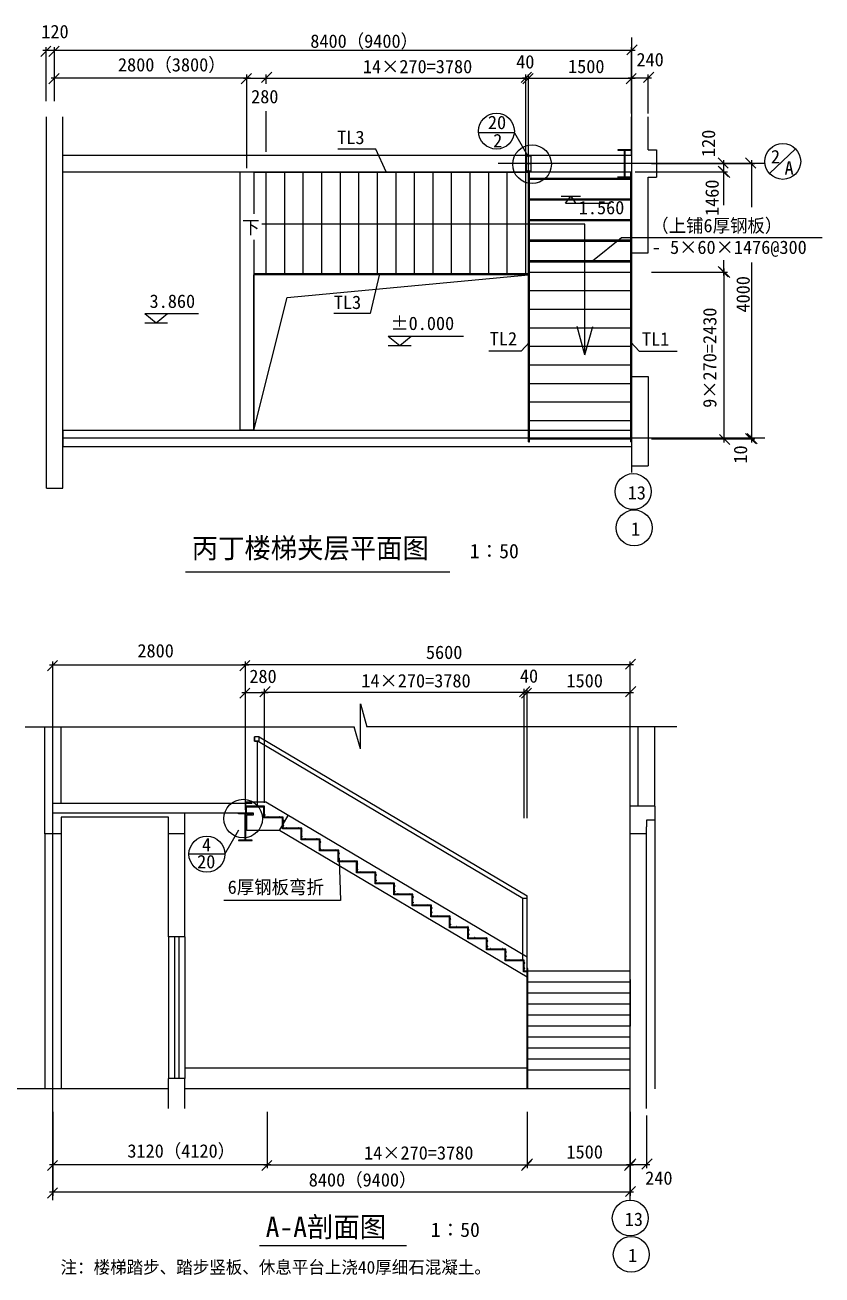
# Model space of a CAD drawing. Header units: metres. Extents: x -51718 to -27859, y 33229 to 51451.
# Drawn here: x -39461 to -27859, y 33229 to 51425 of the extents above; entities that cross this region are included whole.
import ezdxf

# ---------------------------------------------------------------- set-up
doc = ezdxf.new("R2010")
doc.units = ezdxf.units.M
for name, color, linetype in [('坐标文字', 3, 'Continuous'), ('坐标线', 3, 'Continuous'), ('尺寸', 42, 'Continuous'), ('引线', 9, 'Continuous'), ('文字', 3, 'Continuous'), ('标题', 4, 'Continuous'), ('梁柱', 4, 'Continuous'), ('梯板', 11, 'Continuous'), ('砖墙', 4, 'Continuous'), ('虚线', 1, 'Continuous'), ('轴线', 6, 'Continuous'), ('钢筋', 2, 'Continuous'), ('门', 3, 'Continuous')]:
    doc.layers.add(name, color=color, linetype=linetype)

# ---------------------------------------------------------------- blocks, each defined once
blk = doc.blocks.new('_ARCHTICK')
at = {"color": 0, "linetype": 'ByBlock'}
blk.add_lwpolyline([(-1.35, -1.27), (1.63, 1.69)], dxfattribs=at)

msp = doc.modelspace()

# ---------------------------------------------------------------- linework, layer by layer
at = {"layer": '坐标线'}
msp.add_line((-28624.22, 49262.95), (-28244.37, 49623.31), dxfattribs=at)
at = {"layer": '尺寸'}
for p, q in [((-38980.57, 51052.93), (-39200.82, 51052.93)), ((-39150.82, 50316.45), (-39150.82, 51102.93)), ((-30580.57, 51052.93), (-39080.57, 51052.93)), ((-39030.57, 50317.45), (-39030.57, 51102.93)), ((-39030.57, 50582.22), (-39030.57, 51102.93)), ((-30630.57, 50582.22), (-30630.57, 51102.93)), ((-36180.32, 50652.93), (-39080.57, 50652.93)), ((-39030.57, 50316.45), (-39030.57, 50702.93)), ((-36280.32, 50652.93), (-35900.32, 50652.93)), ((-36230.32, 49338.58), (-36230.32, 50702.93)), ((-36230.32, 49338.58), (-36230.32, 50702.93)), ((-36000.32, 50652.93), (-32120.32, 50652.93)), ((-35950.32, 50569.66), (-35950.32, 50702.93)), ((-32170.32, 50652.93), (-32220.32, 50652.93)), ((-32180.32, 50652.93), (-30580.32, 50652.93)), ((-32170.32, 49326.58), (-32170.32, 50702.93)), ((-32170.32, 49326.58), (-32170.32, 50702.93)), ((-32130.32, 49338.58), (-32130.32, 50702.93)), ((-32130.32, 50160.11), (-32130.32, 50702.93)), ((-32130.32, 50652.93), (-32080.32, 50652.93)), ((-30340.32, 50652.93), (-30680.32, 50652.93)), ((-30630.32, 50136.39), (-30630.32, 50702.93)), ((-30630.32, 50316.45), (-30630.32, 50702.93)), ((-30390.32, 50136.39), (-30390.32, 50702.93)), ((-35950.32, 49578.58), (-35950.32, 50169.06)), ((-30340.32, 49408.58), (-28836.56, 49408.58)), ((-30219.07, 49408.58), (-29236.56, 49408.58)), ((-30208.14, 49408.58), (-28836.56, 49408.58)), ((-29286.56, 49238.58), (-29286.56, 49458.58)), ((-29286.56, 48800.3), (-29286.56, 49338.58)), ((-28886.56, 49458.58), (-28886.56, 48775.15)), ((-30580.32, 49288.58), (-29236.56, 49288.58)), ((-30219.07, 49288.58), (-29236.56, 49288.58)), ((-29286.56, 47778.58), (-29286.56, 48003.31)), ((-29286.56, 47878.58), (-29286.56, 45348.58)), ((-28886.56, 47968.21), (-28886.56, 45358.58)), ((-30340.32, 47828.58), (-29236.56, 47828.58)), ((-30340.32, 47828.58), (-29236.56, 47828.58)), ((-37717.57, 47222.78), (-37552.12, 47088.51)), ((-37717.51, 47222.99), (-36936.96, 47222.99)), ((-37552.12, 47088.51), (-37386.25, 47222.78)), ((-37718, 47088.51), (-37386.24, 47088.51)), ((-34172.34, 46893.63), (-34006.89, 46759.35)), ((-34172.29, 46893.84), (-33076.46, 46893.84)), ((-34006.89, 46759.35), (-33841.02, 46893.62)), ((-34172.77, 46759.35), (-33841.01, 46759.35)), ((-30340.32, 45408.58), (-28836.56, 45408.58)), ((-30340.32, 45408.58), (-28836.56, 45408.58)), ((-30340.32, 45398.58), (-29236.56, 45398.58)), ((-29278.96, 45408.58), (-28836.56, 45408.58)), ((-29278.96, 45398.58), (-28836.56, 45398.58)), ((-28886.56, 45408.58), (-28886.56, 45458.58)), ((-28886.56, 45398.58), (-28886.56, 45348.58)), ((-39103.19, 42110.3), (-36203.19, 42110.3)), ((-39053.19, 40141.69), (-39053.19, 42160.3)), ((-30603.44, 42110.3), (-36303.19, 42110.3)), ((-36253.19, 40001.69), (-36253.19, 42160.3)), ((-36253.19, 40001.69), (-36253.19, 42160.3)), ((-30653.44, 40101.69), (-30653.44, 42160.3)), ((-36303.19, 41710.3), (-35923.15, 41710.3)), ((-36253.19, 40001.69), (-36253.19, 41760.3)), ((-32143.15, 41710.3), (-36023.15, 41710.3)), ((-35973.15, 40101.69), (-35973.15, 41760.3)), ((-35973.15, 40101.69), (-35973.15, 41760.3)), ((-32193.15, 41710.3), (-32243.15, 41710.3)), ((-32203.15, 41710.3), (-30603.19, 41710.3)), ((-32193.15, 39879.32), (-32193.15, 41760.3)), ((-32193.15, 39879.32), (-32193.15, 41760.3)), ((-32153.15, 39879.32), (-32153.15, 41760.3)), ((-32153.15, 39925.36), (-32153.15, 41760.3)), ((-32153.15, 41710.3), (-32103.15, 41710.3)), ((-30653.19, 39925.36), (-30653.19, 41760.3)), ((-39053.19, 35604.43), (-39053.19, 34784.12)), ((-39053.19, 35604.43), (-39053.19, 34384.12)), ((-35933.44, 35604.43), (-35933.44, 34784.12)), ((-35933.44, 35554.43), (-35933.44, 34784.12)), ((-32153.44, 35604.43), (-32153.44, 34784.12)), ((-32153.19, 35604.43), (-32153.19, 34784.12)), ((-30653.44, 35603.43), (-30653.44, 34384.12)), ((-30653.19, 35604.43), (-30653.19, 34784.12)), ((-30653.19, 35520.8), (-30653.19, 34784.12)), ((-30413.19, 35553.43), (-30413.19, 34784.12)), ((-35883.44, 34834.12), (-39103.19, 34834.12)), ((-35983.44, 34834.12), (-32103.19, 34834.12)), ((-32203.44, 34834.12), (-30603.19, 34834.12)), ((-30363.19, 34834.12), (-30703.19, 34834.12)), ((-30603.44, 34434.12), (-39103.19, 34434.12))]:
    msp.add_line(p, q, dxfattribs=at)
at = {"layer": '引线'}
for p, q in [((-32335.38, 49857.23), (-32857.46, 49857.23)), ((-32335.38, 49857.23), (-32130.19, 49502.24)), ((-34352.73, 49618.41), (-34909.44, 49618.41)), ((-34205.92, 49288.58), (-34352.73, 49618.33)), ((-31657.93, 48930.95), (-31374.65, 48930.95)), ((-31592.06, 48831.86), (-31516.29, 48930.95)), ((-31592.06, 48831.86), (-30938.49, 48831.86)), ((-31516.29, 48930.95), (-31446.68, 48831.86)), ((-30775.91, 48325.39), (-31199.41, 47985.07)), ((-27859.37, 48325.39), (-30775.91, 48325.39)), ((-34298.83, 47800.58), (-34436.72, 47223.6)), ((-34436.71, 47223.83), (-34967.19, 47223.83)), ((-32117.07, 46806.35), (-32236.87, 46678.86)), ((-30641.07, 46806.35), (-30521.27, 46678.86)), ((-32236.87, 46678.86), (-32711.37, 46678.86)), ((-30521.27, 46678.86), (-29968.71, 46678.86)), ((-34578.09, 40889.42), (-34578.09, 41544.59)), ((-34578.09, 41544.59), (-34484.67, 41209.04)), ((-34578.09, 41544.59), (-34484.67, 41209.04)), ((-39458.35, 41209.04), (-34671.51, 41209.04)), ((-34578.09, 40889.42), (-34671.51, 41209.04)), ((-29972.07, 41209.04), (-34484.67, 41209.04)), ((-36553.12, 39356.71), (-36347.94, 39711.69)), ((-36553.12, 39356.71), (-37069.66, 39356.71)), ((-34889.57, 39283.64), (-34869.19, 38683.11)), ((-34868.83, 38678.64), (-36566.52, 38678.64))]:
    msp.add_line(p, q, dxfattribs=at)
for centre, radius in [((-32598.64, 49879.72), 261.08), ((-32080.43, 49397.93), 281.25), ((-28430.91, 49438.91), 261.08), ((-30607.88, 44633.54), 261.08), ((-30593.3, 44104.35), 261.08), ((-36284.66, 39872.34), 281.25), ((-36812.99, 39355.22), 261.08), ((-30650.45, 34058.63), 261.08), ((-30635.87, 33529.44), 261.08)]:
    msp.add_circle(centre, radius, dxfattribs=at)
at = {"layer": '标题'}
for p, q in [((-37123.87, 43466.55), (-33275.39, 43466.55)), ((-36045.81, 33661.04), (-33905.43, 33661.04))]:
    msp.add_line(p, q, dxfattribs=at)
at = {"layer": '梁柱'}
for p, q in [((-30630.32, 49608.58), (-30830.32, 49608.58)), ((-30830.32, 49608.58), (-30830.32, 49600.58)), ((-30830.32, 49600.58), (-30630.32, 49600.58)), ((-30732.82, 49600.58), (-30727.82, 49600.58)), ((-30732.82, 49216.58), (-30732.82, 49600.58)), ((-30727.82, 49600.58), (-30727.82, 49216.58)), ((-30630.32, 49600.58), (-30630.32, 49608.58)), ((-30830.32, 49208.58), (-30830.32, 49216.58)), ((-30830.32, 49216.58), (-30630.32, 49216.58)), ((-30630.32, 49208.58), (-30830.32, 49208.58)), ((-30727.82, 49216.58), (-30732.82, 49216.58)), ((-30630.32, 49216.58), (-30630.32, 49208.58)), ((-36353.19, 39951.69), (-36153.19, 39951.69)), ((-36353.19, 39943.69), (-36353.19, 39951.69)), ((-36153.19, 39943.69), (-36353.19, 39943.69)), ((-36255.69, 39559.69), (-36255.69, 39943.69)), ((-36255.69, 39943.69), (-36250.69, 39943.69)), ((-36250.69, 39943.69), (-36250.69, 39559.69)), ((-36153.19, 39951.69), (-36153.19, 39943.69)), ((-36153.19, 39559.69), (-36353.19, 39559.69)), ((-36353.19, 39559.69), (-36353.19, 39551.69)), ((-36353.19, 39551.69), (-36153.19, 39551.69)), ((-36250.69, 39559.69), (-36255.69, 39559.69)), ((-36153.19, 39551.69), (-36153.19, 39559.69))]:
    msp.add_line(p, q, dxfattribs=at)
at = {"layer": '梯板'}
for p, q in [((-32130.32, 49276.58), (-36130.32, 49276.58)), ((-35950.32, 47800.58), (-35950.32, 49276.58)), ((-35680.32, 47800.58), (-35680.32, 49276.58)), ((-35410.32, 47800.58), (-35410.32, 49276.58)), ((-35140.32, 47800.58), (-35140.32, 49276.58)), ((-34870.32, 47800.58), (-34870.32, 49276.58)), ((-34600.32, 47800.58), (-34600.32, 49276.58)), ((-34330.32, 47800.58), (-34330.32, 49276.58)), ((-34060.32, 47800.58), (-34060.32, 49276.58)), ((-33790.32, 47800.58), (-33790.32, 49276.58)), ((-33520.32, 47800.58), (-33520.32, 49276.58)), ((-33250.32, 47800.58), (-33250.32, 49276.58)), ((-32980.32, 47800.58), (-32980.32, 49276.58)), ((-32710.32, 47800.58), (-32710.32, 49276.58)), ((-32440.32, 47800.58), (-32440.32, 49276.58)), ((-32170.32, 47800.58), (-32170.32, 49276.58)), ((-32130.32, 47788.58), (-32130.32, 49288.58)), ((-32118.32, 45358.58), (-32118.32, 49288.58)), ((-30642.32, 45358.58), (-30642.32, 49288.58)), ((-31309.62, 48525.1), (-36013.93, 48525.1)), ((-31310.87, 48525.1), (-33257.26, 48525.1)), ((-31309.62, 46623.97), (-31309.62, 48525.1)), ((-32130.32, 47800.58), (-36130.32, 47800.58)), ((-36130.32, 45528.58), (-36130.32, 47788.58)), ((-32130.32, 47788.58), (-36130.32, 47788.58)), ((-35645.12, 47459.94), (-32130.32, 47788.58)), ((-32130.32, 47828.58), (-30630.32, 47828.58)), ((-32130.32, 45358.58), (-32130.32, 47788.58)), ((-32130.32, 47558.58), (-30630.32, 47558.58)), ((-36130.32, 45528.58), (-35645.12, 47459.94)), ((-32130.32, 47288.58), (-30630.32, 47288.58)), ((-32130.32, 47018.58), (-30630.32, 47018.58)), ((-31309.62, 46623.97), (-31422.82, 47035.86)), ((-31309.62, 46623.97), (-31196.43, 47035.86)), ((-32130.32, 46748.58), (-30630.32, 46748.58)), ((-32130.32, 46478.58), (-30630.32, 46478.58)), ((-32130.32, 46208.58), (-30630.32, 46208.58)), ((-32130.32, 45938.58), (-30630.32, 45938.58)), ((-32130.32, 45668.58), (-30630.32, 45668.58)), ((-32130.32, 45398.58), (-30630.32, 45398.58)), ((-32130.32, 45358.58), (-32118.32, 45358.58)), ((-30642.32, 45358.58), (-30630.32, 45358.58)), ((-38910.07, 45288.58), (-30630.32, 45288.58)), ((-36153.19, 40091.69), (-39053.19, 40091.69)), ((-35956.71, 40111.69), (-36253.19, 40111.69)), ((-36253.19, 40111.69), (-36253.19, 39951.69)), ((-35973.15, 40051.69), (-36253.19, 40051.69)), ((-35983.15, 40041.69), (-36243.19, 40041.69)), ((-36243.19, 40041.69), (-36243.19, 39951.69)), ((-35983.15, 39881.69), (-35983.15, 40041.69)), ((-35973.15, 39891.69), (-35973.15, 40051.69)), ((-32153.15, 37857.73), (-35956.71, 40111.69)), ((-36253.19, 39951.69), (-39053.19, 39951.69)), ((-36133.19, 39951.69), (-36243.19, 39951.69)), ((-36233.19, 39701.69), (-36233.19, 39926.69)), ((-36233.19, 39926.69), (-36133.19, 39926.69)), ((-36133.19, 39926.69), (-36133.19, 39951.69)), ((-35713.15, 39881.69), (-35983.15, 39881.69)), ((-35703.15, 39891.69), (-35973.15, 39891.69)), ((-35755.22, 39701.69), (-35627.77, 39916.76)), ((-35713.15, 39721.69), (-35713.15, 39881.69)), ((-35703.15, 39731.69), (-35703.15, 39891.69)), ((-35755.22, 39701.69), (-36233.19, 39701.69)), ((-32153.15, 37567.13), (-35755.22, 39701.69)), ((-35443.15, 39721.69), (-35713.15, 39721.69)), ((-35433.15, 39731.69), (-35703.15, 39731.69)), ((-35443.15, 39561.69), (-35443.15, 39721.69)), ((-35433.15, 39571.69), (-35433.15, 39731.69)), ((-35173.15, 39561.69), (-35443.15, 39561.69)), ((-35163.15, 39571.69), (-35433.15, 39571.69)), ((-35173.15, 39401.69), (-35173.15, 39561.69)), ((-35163.15, 39411.69), (-35163.15, 39571.69)), ((-34903.15, 39401.69), (-35173.15, 39401.69)), ((-34893.15, 39411.69), (-35163.15, 39411.69)), ((-34903.15, 39241.69), (-34903.15, 39401.69)), ((-34893.15, 39251.69), (-34893.15, 39411.69)), ((-34633.15, 39241.69), (-34903.15, 39241.69)), ((-34623.15, 39251.69), (-34893.15, 39251.69)), ((-34633.15, 39081.69), (-34633.15, 39241.69)), ((-34623.15, 39091.69), (-34623.15, 39251.69)), ((-34363.15, 39081.69), (-34633.15, 39081.69)), ((-34353.15, 39091.69), (-34623.15, 39091.69)), ((-34363.15, 38921.69), (-34363.15, 39081.69)), ((-34353.15, 38931.69), (-34353.15, 39091.69)), ((-34093.15, 38921.69), (-34363.15, 38921.69)), ((-34083.15, 38931.69), (-34353.15, 38931.69)), ((-34093.15, 38761.69), (-34093.15, 38921.69)), ((-33823.15, 38761.69), (-34093.15, 38761.69)), ((-34083.15, 38771.69), (-34083.15, 38931.69)), ((-33813.15, 38771.69), (-34083.15, 38771.69)), ((-33823.15, 38601.69), (-33823.15, 38761.69)), ((-33813.15, 38611.69), (-33813.15, 38771.69)), ((-33553.15, 38601.69), (-33823.15, 38601.69)), ((-33543.15, 38611.69), (-33813.15, 38611.69)), ((-33553.15, 38441.69), (-33553.15, 38601.69)), ((-33543.15, 38451.69), (-33543.15, 38611.69)), ((-33283.15, 38441.69), (-33553.15, 38441.69)), ((-33273.15, 38451.69), (-33543.15, 38451.69)), ((-33543.15, 38451.69), (-33543.15, 38451.69)), ((-33283.15, 38281.69), (-33283.15, 38441.69)), ((-33273.15, 38291.69), (-33273.15, 38451.69)), ((-33013.15, 38281.69), (-33283.15, 38281.69)), ((-33003.15, 38291.69), (-33273.15, 38291.69)), ((-33013.15, 38121.69), (-33013.15, 38281.69)), ((-33003.15, 38131.69), (-33003.15, 38291.69)), ((-32743.15, 38121.69), (-33013.15, 38121.69)), ((-32733.15, 38131.69), (-33003.15, 38131.69)), ((-32743.15, 37961.69), (-32743.15, 38121.69)), ((-32733.15, 37971.69), (-32733.15, 38131.69)), ((-32473.15, 37961.69), (-32743.15, 37961.69)), ((-32463.15, 37971.69), (-32733.15, 37971.69)), ((-32473.15, 37801.69), (-32473.15, 37961.69)), ((-32463.15, 37811.69), (-32463.15, 37971.69)), ((-32153.15, 37567.13), (-32153.15, 37857.73)), ((-32203.15, 37801.69), (-32473.15, 37801.69)), ((-32193.15, 37811.69), (-32463.15, 37811.69)), ((-32203.15, 37641.69), (-32203.15, 37801.69)), ((-32193.15, 37651.69), (-32193.15, 37811.69)), ((-32141.15, 37691.69), (-32153.15, 37691.69)), ((-32141.15, 37573.97), (-32141.15, 37691.69)), ((-32153.15, 37641.69), (-32203.15, 37641.69)), ((-30653.44, 37651.69), (-32193.15, 37651.69)), ((-32153.15, 35941.69), (-32153.15, 37567.13)), ((-30653.44, 37491.69), (-32153.15, 37491.69)), ((-32141.15, 35941.69), (-32141.15, 37573.97)), ((-30653.44, 37331.69), (-32153.15, 37331.69)), ((-30653.44, 37171.69), (-32153.15, 37171.69)), ((-30653.44, 37011.69), (-32153.15, 37011.69)), ((-30653.44, 36851.69), (-32153.15, 36851.69)), ((-30653.44, 36691.69), (-32153.15, 36691.69)), ((-30653.44, 36531.69), (-32153.15, 36531.69)), ((-30653.44, 36371.69), (-32153.15, 36371.69)), ((-30653.44, 36211.69), (-32153.15, 36211.69))]:
    msp.add_line(p, q, dxfattribs=at)
at = {"layer": '砖墙'}
for p, q in [((-39150.07, 44681.6), (-39150.07, 50086.39)), ((-38910.07, 48958.58), (-38910.07, 50086.39)), ((-30630.32, 49528.58), (-30630.32, 50086.39)), ((-30390.32, 49608.58), (-30390.32, 50086.39)), ((-38910.07, 49528.58), (-30630.32, 49528.58)), ((-38910.07, 49288.58), (-38910.07, 49528.58)), ((-30389.07, 49608.58), (-30269.07, 49608.58)), ((-30269.07, 49608.58), (-30269.07, 49208.58)), ((-38910.07, 49288.58), (-30630.32, 49288.58)), ((-30630.32, 49288.58), (-30630.32, 48108.58)), ((-30390.32, 49208.58), (-30269.07, 49208.58)), ((-30390.32, 48108.58), (-30390.32, 49208.58)), ((-38910.07, 44681.6), (-38910.07, 48988.58)), ((-30630.32, 48108.58), (-30390.32, 48108.58)), ((-30630.32, 46308.58), (-30630.32, 45008.58)), ((-30630.32, 46308.58), (-30390.32, 46308.58)), ((-30390.32, 46308.58), (-30390.32, 45008.58)), ((-38910.07, 45528.58), (-30630.32, 45528.58)), ((-38910.07, 45528.58), (-38910.07, 45288.58)), ((-30630.32, 45008.58), (-30390.32, 45008.58)), ((-39150.07, 44681.6), (-38910.07, 44681.6)), ((-39173.48, 39651.69), (-39173.48, 41209.04)), ((-38933.48, 40091.69), (-38933.48, 41209.04)), ((-30533.44, 40051.69), (-30533.44, 41209.04)), ((-30293.44, 40051.69), (-30293.44, 41209.04)), ((-36051.71, 41061.69), (-36118.15, 41061.69)), ((-36118.15, 41001.69), (-36118.15, 41061.69)), ((-36051.71, 41061.69), (-36118.15, 41061.69)), ((-36118.15, 41061.69), (-36118.15, 41001.69)), ((-36068.15, 41001.69), (-36118.15, 41001.69)), ((-36118.15, 41001.69), (-36051.71, 41001.69)), ((-36077.93, 40051.69), (-36077.93, 41001.69)), ((-36068.15, 41001.69), (-32213.15, 38716.47)), ((-36051.71, 41061.69), (-32153.15, 38750.65)), ((-36051.71, 41001.69), (-36051.71, 41061.69)), ((-30293.44, 40051.69), (-30653.19, 40051.69)), ((-30293.44, 40051.69), (-30293.44, 39851.69)), ((-37373.44, 39891.69), (-38933.48, 39891.69)), ((-38933.48, 39891.69), (-38933.48, 39651.69)), ((-37373.44, 38151.69), (-37373.44, 39891.69)), ((-37133.44, 38151.69), (-37133.44, 39951.69)), ((-30413.44, 39851.69), (-30413.44, 39751.69)), ((-30293.44, 39851.69), (-30413.44, 39851.69)), ((-30653.44, 37691.69), (-30653.44, 39801.69)), ((-30413.44, 35653.43), (-30413.44, 39751.69)), ((-38933.48, 39651.69), (-39173.48, 39651.69)), ((-37133.44, 39651.69), (-37373.44, 39651.69)), ((-30413.44, 39651.69), (-30653.44, 39651.69)), ((-32213.15, 37811.69), (-32213.15, 38716.47)), ((-32213.15, 38716.47), (-32153.15, 38716.47)), ((-32153.15, 37811.69), (-32153.15, 38750.65)), ((-37373.44, 38151.69), (-37373.44, 36091.69)), ((-37133.44, 38151.69), (-37373.44, 38151.69)), ((-37283.44, 38151.69), (-37283.44, 36091.69)), ((-37223.44, 38151.69), (-37223.44, 36091.69)), ((-37133.44, 38151.69), (-37133.44, 36091.69)), ((-30653.44, 35653.43), (-30653.44, 37691.69)), ((-30653.44, 37531.69), (-30653.44, 37401.69)), ((-30653.44, 37453.69), (-30653.44, 36850.35)), ((-37373.44, 35653.43), (-37373.44, 36091.69)), ((-37133.44, 36091.69), (-37373.44, 36091.69)), ((-37133.44, 35653.43), (-37133.44, 36091.69)), ((-39293.19, 35941.69), (-40203.03, 35941.69)), ((-37373.44, 35941.69), (-39525.63, 35941.69)), ((-30653.44, 35941.69), (-37133.44, 35941.69))]:
    msp.add_line(p, q, dxfattribs=at)
at = {"layer": '虚线'}
for p, q in [((-32170.19, 49298.58), (-32170.19, 49518.58)), ((-32170.19, 49518.58), (-32091.19, 49518.58)), ((-32091.19, 49518.58), (-32170.19, 49518.58)), ((-32170.19, 49518.58), (-32170.19, 49298.58)), ((-32165.39, 49504.18), (-32165.39, 49312.98)), ((-32094.39, 49514.58), (-32145.79, 49513.78)), ((-32130.69, 49298.58), (-32130.69, 49518.58)), ((-32091.19, 49518.58), (-32091.19, 49517.78)), ((-32091.19, 49298.58), (-32091.19, 49518.58)), ((-32170.19, 49408.58), (-32091.19, 49408.58)), ((-36330.32, 45528.58), (-36330.32, 49288.58)), ((-36330.32, 49288.58), (-36130.32, 49288.58)), ((-36130.32, 49288.58), (-36130.32, 48674.1)), ((-32091.19, 49298.58), (-32170.19, 49298.58)), ((-32170.19, 49298.58), (-32091.19, 49298.58)), ((-32145.79, 49303.38), (-32094.39, 49302.58)), ((-30642.32, 49190.58), (-32118.32, 49190.58)), ((-32118.32, 49190.58), (-32118.32, 49178.58)), ((-32118.32, 49178.58), (-30642.32, 49178.58)), ((-32091.19, 49299.38), (-32091.19, 49298.58)), ((-30642.32, 49178.58), (-30642.32, 49190.58)), ((-30642.32, 48890.58), (-32118.32, 48890.58)), ((-32118.32, 48890.58), (-32118.32, 48878.58)), ((-32118.32, 48878.58), (-30642.32, 48878.58)), ((-30642.32, 48878.58), (-30642.32, 48890.58)), ((-30642.32, 48590.58), (-32118.32, 48590.58)), ((-32118.32, 48590.58), (-32118.32, 48578.58)), ((-30642.32, 48578.58), (-30642.32, 48590.58)), ((-32118.32, 48578.58), (-30642.32, 48578.58)), ((-36130.32, 48296.05), (-36130.32, 45528.58)), ((-30642.32, 48290.58), (-32118.32, 48290.58)), ((-32118.32, 48290.58), (-32118.32, 48278.58)), ((-32118.32, 48278.58), (-30642.32, 48278.58)), ((-30642.32, 48278.58), (-30642.32, 48290.58)), ((-30642.32, 47990.58), (-32118.32, 47990.58)), ((-32118.32, 47990.58), (-32118.32, 47978.58)), ((-32118.32, 47978.58), (-30642.32, 47978.58)), ((-30642.32, 47978.58), (-30642.32, 47990.58)), ((-36130.32, 45528.58), (-36330.32, 45528.58))]:
    msp.add_line(p, q, dxfattribs=at)
for centre, radius, start, end in [((-32146.9, 49491.23), 22.58, 87.2, 144.99), ((-32094.39, 49517.78), 3.2, 270, 0), ((-32146.9, 49325.93), 22.58, 215.01, 272.8), ((-32094.39, 49299.38), 3.2, 360, 90)]:
    msp.add_arc(centre, radius, start, end, dxfattribs=at)
at = {"layer": '轴线'}
for p, q in [((-30630.32, 51240.87), (-30630.32, 44909.5)), ((-28690.79, 49408.58), (-32571.52, 49408.58)), ((-28690.79, 45408.58), (-38902.43, 45408.58)), ((-39053.19, 34317.29), (-39053.19, 41209.04)), ((-30653.19, 34317.29), (-30653.19, 41209.04))]:
    msp.add_line(p, q, dxfattribs=at)
at = {"layer": '钢筋'}
for centre, start, end in [((-35967.15, 39925.02), 0, 180), ((-35967.15, 39925.02), 180, 0), ((-35923.15, 39897.69), 0, 180), ((-35923.15, 39897.69), 180, 0), ((-35753.15, 39897.69), 0, 180), ((-35753.15, 39897.69), 180, 0), ((-35697.15, 39845.02), 0, 180), ((-35697.15, 39845.02), 180, 0), ((-35697.15, 39771.69), 0, 180), ((-35697.15, 39771.69), 180, 0), ((-35653.15, 39737.69), 0, 180), ((-35653.15, 39737.69), 180, 0), ((-35483.15, 39737.69), 0, 180), ((-35483.15, 39737.69), 180, 0), ((-35427.15, 39691.69), 0, 180), ((-35427.15, 39691.69), 180, 0), ((-35427.15, 39611.69), 0, 180), ((-35427.15, 39611.69), 180, 0), ((-35383.15, 39577.69), 0, 180), ((-35383.15, 39577.69), 180, 0), ((-35213.15, 39577.69), 0, 180), ((-35213.15, 39577.69), 180, 0), ((-35157.15, 39531.69), 0, 180), ((-35157.15, 39531.69), 180, 0), ((-35157.15, 39425.02), 0, 180), ((-35157.15, 39425.02), 180, 0), ((-35113.15, 39417.69), 0, 180), ((-35113.15, 39417.69), 180, 0), ((-34943.15, 39417.69), 0, 180), ((-34943.15, 39417.69), 180, 0), ((-34887.15, 39367.61), 0, 180), ((-34887.15, 39367.61), 180, 0), ((-34887.15, 39291.69), 0, 180), ((-34887.15, 39291.69), 180, 0), ((-34843.15, 39257.69), 0, 180), ((-34843.15, 39257.69), 180, 0), ((-34673.15, 39257.69), 0, 180), ((-34673.15, 39257.69), 180, 0), ((-34617.15, 39211.69), 0, 180), ((-34617.15, 39211.69), 180, 0), ((-34617.15, 39131.69), 0, 180), ((-34617.15, 39131.69), 180, 0), ((-34573.15, 39097.69), 0, 180), ((-34573.15, 39097.69), 180, 0), ((-34403.15, 39097.69), 0, 180), ((-34403.15, 39097.69), 180, 0), ((-34347.15, 39051.69), 0, 180), ((-34347.15, 39051.69), 180, 0), ((-34347.15, 38971.69), 0, 180), ((-34347.15, 38971.69), 180, 0), ((-34303.15, 38937.69), 0, 180), ((-34133.15, 38937.69), 0, 180), ((-34303.15, 38937.69), 180, 0), ((-34133.15, 38937.69), 180, 0), ((-34077.15, 38891.69), 0, 180), ((-34077.15, 38891.69), 180, 0), ((-34077.15, 38811.69), 0, 180), ((-34077.15, 38811.69), 180, 0), ((-34033.15, 38777.69), 0, 180), ((-34033.15, 38777.69), 180, 0), ((-33863.15, 38777.69), 0, 180), ((-33863.15, 38777.69), 180, 0), ((-33807.15, 38731.69), 0, 180), ((-33807.15, 38731.69), 180, 0), ((-33807.15, 38651.69), 0, 180), ((-33807.15, 38651.69), 180, 0), ((-33763.15, 38617.69), 0, 180), ((-33763.15, 38617.69), 180, 0), ((-33593.15, 38617.69), 0, 180), ((-33593.15, 38617.69), 180, 0), ((-33537.15, 38571.69), 0, 180), ((-33537.15, 38571.69), 180, 0), ((-33537.15, 38508.88), 0, 180), ((-33537.15, 38508.88), 180, 0), ((-33453.15, 38457.69), 0, 180), ((-33453.15, 38457.69), 180, 0), ((-33283.15, 38457.69), 0, 180), ((-33283.15, 38457.69), 180, 0), ((-33267.15, 38411.69), 0, 180), ((-33267.15, 38411.69), 180, 0), ((-33267.15, 38331.69), 0, 180), ((-33267.15, 38331.69), 180, 0), ((-33183.15, 38297.69), 0, 180), ((-33183.15, 38297.69), 180, 0), ((-33013.15, 38297.69), 0, 180), ((-33013.15, 38297.69), 180, 0), ((-32997.15, 38251.69), 0, 180), ((-32997.15, 38251.69), 180, 0), ((-32997.15, 38188.88), 0, 180), ((-32997.15, 38188.88), 180, 0), ((-32913.15, 38137.69), 0, 180), ((-32913.15, 38137.69), 180, 0), ((-32743.15, 38137.69), 0, 180), ((-32743.15, 38137.69), 180, 0), ((-32727.15, 38091.69), 0, 180), ((-32727.15, 38091.69), 180, 0), ((-32727.15, 38011.69), 0, 180), ((-32727.15, 38011.69), 180, 0), ((-32683.15, 37977.69), 0, 180), ((-32683.15, 37977.69), 180, 0), ((-32513.15, 37977.69), 0, 180), ((-32513.15, 37977.69), 180, 0), ((-32457.15, 37931.69), 0, 180), ((-32457.15, 37931.69), 180, 0), ((-32457.15, 37868.88), 0, 180), ((-32457.15, 37868.88), 180, 0), ((-32413.15, 37817.69), 0, 180), ((-32413.15, 37817.69), 180, 0), ((-32243.15, 37817.69), 0, 180), ((-32243.15, 37817.69), 180, 0), ((-32187.15, 37771.69), 0, 180), ((-32187.15, 37771.69), 180, 0), ((-32187.15, 37691.69), 0, 180), ((-32187.15, 37691.69), 180, 0)]:
    msp.add_arc(centre, 3.12, start, end, dxfattribs=at)
at = {"layer": '门'}
for p, q in [((-30293.44, 39851.69), (-30293.44, 35941.69)), ((-39173.48, 39651.69), (-39173.48, 35941.69)), ((-38933.48, 39651.69), (-38933.48, 35941.69)), ((-32153.15, 36241.69), (-37133.44, 36241.69))]:
    msp.add_line(p, q, dxfattribs=at)

# ---------------------------------------------------------------- block references
at = {"layer": '尺寸', "xscale": 50, "yscale": 50, "zscale": 50}
for p in [(-30630.57, 51052.93), (-35950.32, 50652.93), (-32170.32, 50652.93), (-32170.32, 50652.93), (-30390.32, 50652.93), (-30653.44, 42110.3), (-35973.15, 41710.3), (-32193.15, 41710.3), (-32193.15, 41710.3), (-30653.19, 41710.3), (-32153.19, 34834.12), (-30653.19, 34834.12), (-30413.19, 34834.12), (-30653.44, 34434.12)]:
    msp.add_blockref('_ARCHTICK', p, dxfattribs=at)
for p, rotation in [((-39150.82, 51052.93), 180), ((-39030.57, 51052.93), 180), ((-39030.57, 50652.93), 180), ((-36230.32, 50652.93), 180), ((-32130.32, 50652.93), 180), ((-32130.32, 50652.93), 180), ((-30630.32, 50652.93), 180), ((-29286.56, 49408.58), 90), ((-29286.56, 49288.58), 90), ((-29286.56, 49288.58), 270), ((-28886.56, 49408.58), 90), ((-28886.56, 49408.58), 90), ((-29286.56, 47828.58), 90), ((-29286.56, 47828.58), 270), ((-29286.56, 45398.58), 270), ((-28886.56, 45398.58), 90), ((-28886.56, 45408.58), 270), ((-28886.56, 45408.58), 270), ((-28886.56, 45408.58), 270), ((-39053.19, 42110.3), 180), ((-36253.19, 42110.3), 180), ((-36253.19, 41710.3), 180), ((-32153.15, 41710.3), 180), ((-32153.15, 41710.3), 180), ((-39053.19, 34834.12), 180), ((-35933.44, 34834.12), 180), ((-32153.44, 34834.12), 180), ((-30653.19, 34834.12), 180), ((-39053.19, 34434.12), 180)]:
    msp.add_blockref('_ARCHTICK', p, dxfattribs=dict(at, rotation=rotation))

# ---------------------------------------------------------------- texts
at = {"layer": '坐标文字'}
for s, p in [('2', (-28602.64, 49410.96)), ('A', (-28404.26, 49247.24)), ('13', (-30688.14, 44518.36)), ('1', (-30639.61, 43991.49)), ('13', (-30730.71, 33943.46)), ('1', (-30682.17, 33416.59))]:
    msp.add_text(s, height=195, dxfattribs=at).set_placement(p)
at = {"layer": '尺寸'}
for s, height, p in [('120', 195, (-39223.55, 51231.74)), ('8400（9400）', 195, (-35307.86, 51092.51)), ('2800（3800）', 195, (-38107.73, 50748.7)), ('40', 195, (-32311, 50791.79)), ('240', 195, (-30560.42, 50823.89)), ('14×270=3780', 195, (-34542.46, 50722.81)), ('1500', 195, (-31556.03, 50724.15)), ('280', 195, (-36169.46, 50285.19)), ('1∶50', 210, (-32986.87, 43661.89)), ('2800', 195, (-37824.62, 42219.29)), ('5600', 195, (-33624.74, 42196.08)), ('280', 195, (-36195.45, 41846.67)), ('40', 195, (-32256.72, 41851.57)), ('14×270=3780', 195, (-34565.29, 41782.58)), ('1500', 195, (-31578.88, 41783.09)), ('3120（4120）', 195, (-37970.6, 34937.73)), ('1500', 195, (-31579.03, 34924.39)), ('14×270=3780', 195, (-34525.46, 34909.91)), ('8400（9400）', 195, (-35330.6, 34517.35)), ('240', 195, (-30433.12, 34543.3)), ('1∶50', 210, (-33554.18, 33783.34)), ('注：楼梯踏步、踏步竖板、休息平台上浇40厚细石混凝土。', 185, (-38943.33, 33250.37))]:
    msp.add_text(s, height=height, dxfattribs=at).set_placement(p)
for s, p in [('120', (-29414.99, 49502.71)), ('1460', (-29362.93, 48644.13)), ('4000', (-28911.56, 47239.29)), ('4000', (-28911.56, 47239.29)), ('9×270=2430', (-29396.11, 45852.25)), ('10', (-28948.7, 45040.16))]:
    msp.add_text(s, height=195, rotation=90, dxfattribs=at).set_placement(p)
at = {"layer": '文字'}
for s, p in [('20', (-32722.38, 49908.5)), ('TL3', (-34916.08, 49690.93)), ('2', (-32645.73, 49644.27)), ('1.560', (-31400.23, 48669.4)), ('下', (-36299.26, 48381.97)), ('（上铺6厚钢板）', (-30344.93, 48407.71)), ('- 5×60×1476@300', (-30336.41, 48091.78)), ('3.860', (-37647.38, 47306.95)), ('TL3', (-34965.33, 47290.81)), ('%%P0.000', (-34141.91, 46984.72)), ('TL2', (-32695.89, 46761.17)), ('TL1', (-30480.44, 46757.48)), ('4', (-36884.38, 39394.29)), ('20', (-36955.6, 39148.93)), ('6厚钢板弯折', (-36510.45, 38777.91))]:
    msp.add_text(s, height=195, dxfattribs=at).set_placement(p)
at = {"layer": '标题'}
for s, p in [('丙丁楼梯夹层平面图', (-37033.42, 43662.29)), ('A-A剖面图', (-35957.82, 33781.28))]:
    msp.add_text(s, height=295, dxfattribs=at).set_placement(p)

doc.saveas('drawing.dxf')
